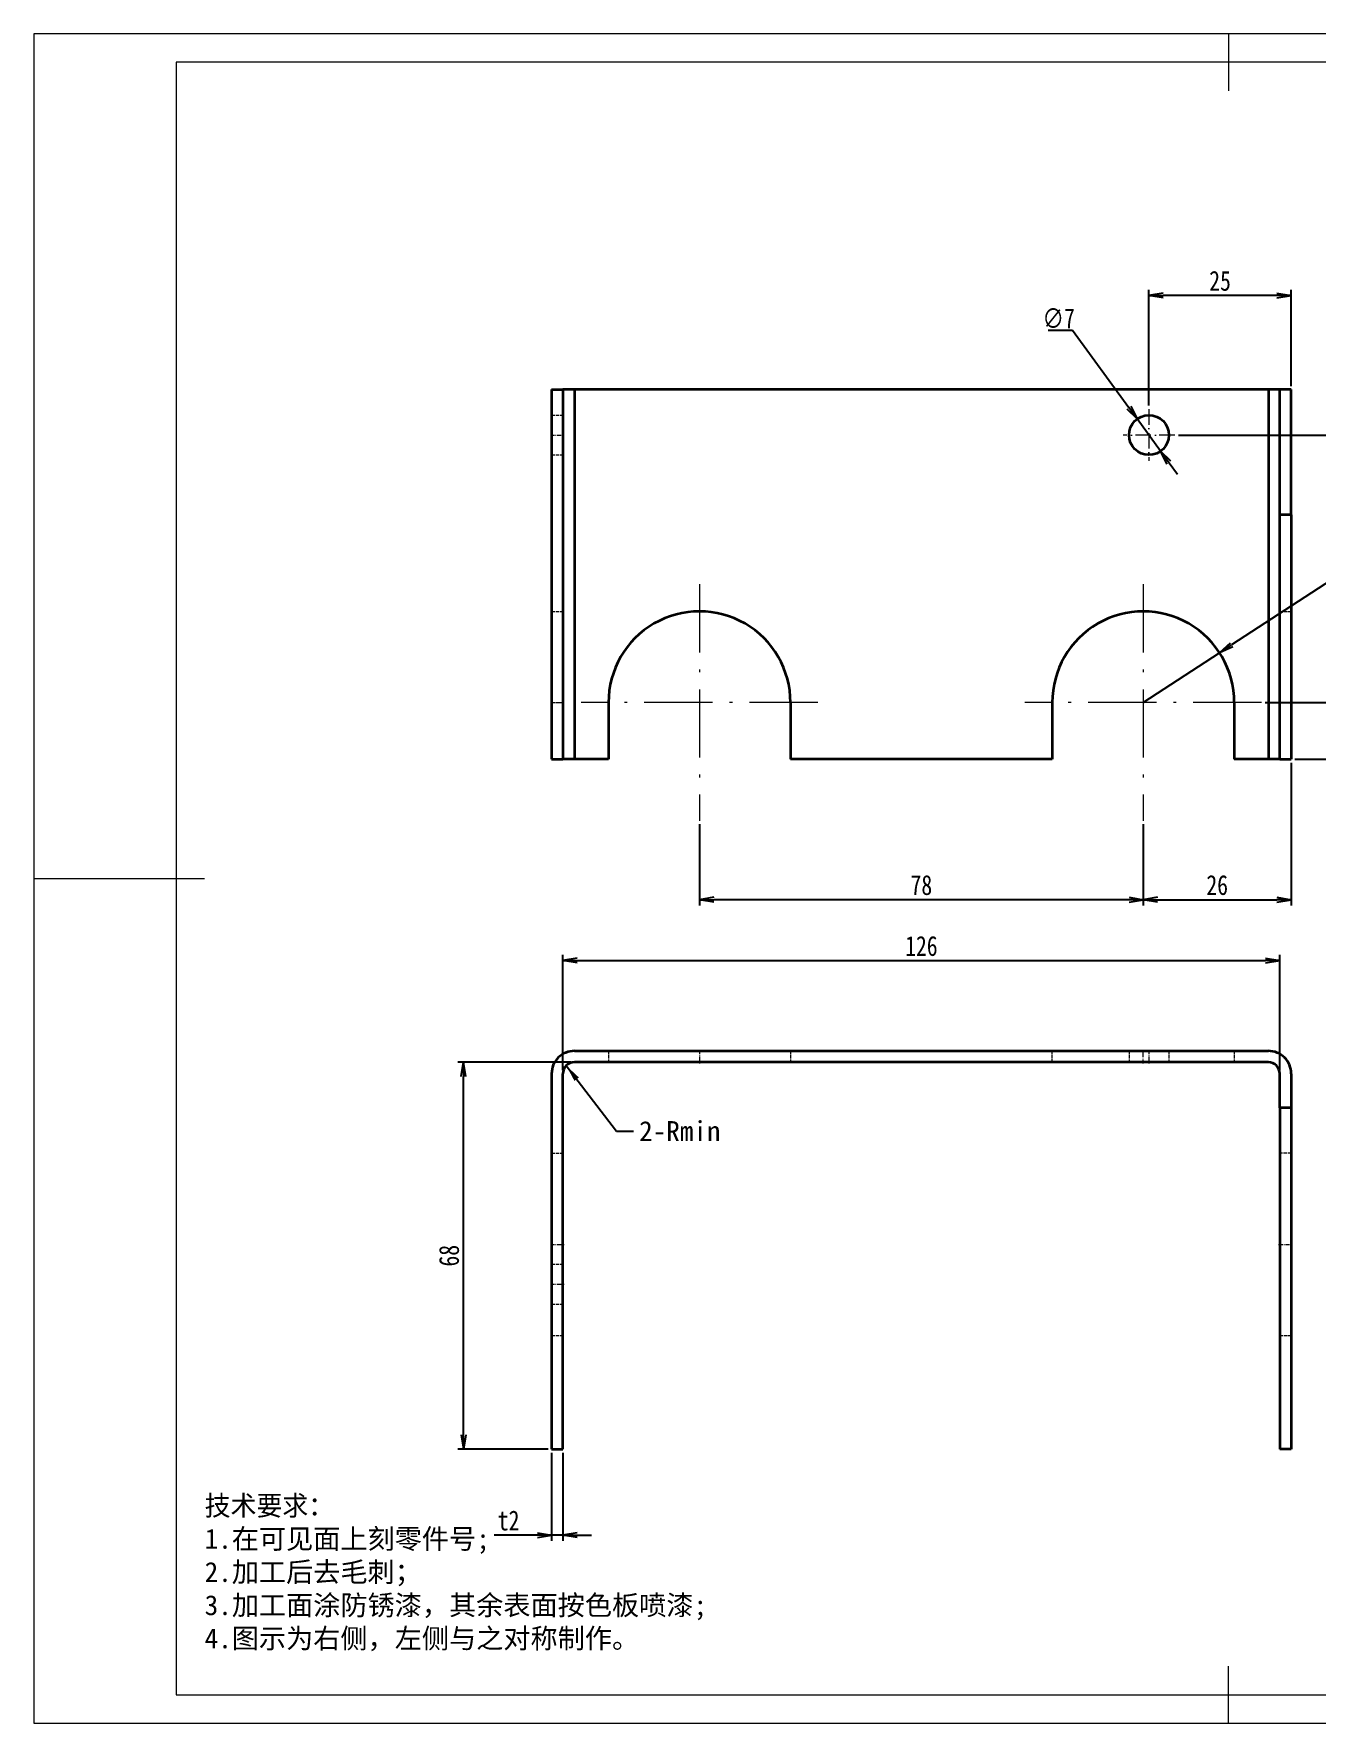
# Model space of a CAD drawing. Header units: millimetres. Extents: x -15766 to 80009, y -9701 to 15159.
# Drawn here: x -10698.7 to -10473.3, y 11134.1 to 11431.1 of the extents above; entities that cross this region are included whole.
import ezdxf

# ---------------------------------------------------------------- set-up
doc = ezdxf.new("R2010")
doc.units = ezdxf.units.MM
for name, pattern in [('CENTER-HOKUTO_1', [16, 13, -1, 1, -1]), ('DASHDOT', [18.5, 12, -3, 0.5, -3]), ('DASHED', [15, 12, -3]), ('HIDDEN-HOKUTO_1', [2, 1, -1])]:
    doc.linetypes.add(name, pattern=pattern)
doc.layers.get('DEFPOINTS').update_dxf_attribs({"lineweight": 18})
for name, color, linetype, lineweight in [('AM_7', 2, 'CENTER-HOKUTO_1', 18), ('AM_HID', 1, 'HIDDEN-HOKUTO_1', 18), ('AM_VIS', 7, 'Continuous', 18), ('CDRAFT0', 7, 'Continuous', 18), ('DIM', 253, 'Continuous', 20), ('title_frame', 7, 'Continuous', 18), ('word_dim', 9, 'Continuous', 18), ('粗实线层_1', 7, 'Continuous', 15)]:
    doc.layers.add(name, color=color, linetype=linetype, lineweight=lineweight)
doc.styles.add('DIM', font='', dxfattribs={"width": 0.8})
doc.styles.get('DIM').set_extended_font_data('NSimSun')
doc.dimstyles.new('1-1', dxfattribs={"dimtxt": 3.5, "dimasz": 3, "dimexe": 1, "dimexo": 0, "dimgap": 1, "dimtad": 1, "dimdsep": 46, "dimtxsty": 'DIM', "dimblk": '_CAXARROW', "dimcen": 0, "dimdle": 6, "dimclrd": 256, "dimclre": 256, "dimclrt": 3, "dimazin": 2, "dimtfac": 0.707107, "dimtmove": 0, "dimatfit": 3, "dimfxl": 0, "dimfrac": 2, "dimtolj": 1, "dimarcsym": 0})
doc.dimstyles.new('1-1$0', dxfattribs={"dimtxt": 3.5, "dimasz": 2.5, "dimexe": 1, "dimexo": 0.625, "dimgap": 0.8, "dimtad": 1, "dimdsep": 46, "dimtxsty": 'DIM', "dimblk": 'OPEN', "dimcen": 0, "dimdle": 5, "dimclrd": 256, "dimclre": 256, "dimclrt": 3, "dimazin": 3, "dimtfac": 0.5, "dimtmove": 0, "dimatfit": 3, "dimldrblk": 'OPEN', "dimfxl": 0, "dimtolj": 1, "dimarcsym": 0})
doc.dimstyles.new('1-1$3', dxfattribs={"dimtxt": 3.5, "dimasz": 2.5, "dimexe": 1, "dimexo": 0.625, "dimgap": 0.3, "dimtad": 1, "dimtih": 1, "dimtoh": 1, "dimdsep": 46, "dimtxsty": 'DIM', "dimblk": 'OPEN', "dimcen": 0, "dimdle": 5, "dimclrd": 256, "dimclre": 256, "dimclrt": 3, "dimazin": 3, "dimtfac": 0.5, "dimtmove": 0, "dimatfit": 3, "dimldrblk": 'OPEN', "dimfxl": 0, "dimtolj": 1, "dimarcsym": 0})
doc.dimstyles.new('1-1$4', dxfattribs={"dimtxt": 3.5, "dimasz": 2.5, "dimexe": 1, "dimexo": 0.625, "dimgap": 0.8, "dimtad": 1, "dimtih": 1, "dimtoh": 1, "dimzin": 12, "dimdsep": 46, "dimtxsty": 'DIM', "dimblk": 'OPEN', "dimcen": 0, "dimdle": 5, "dimclrd": 256, "dimclre": 256, "dimclrt": 3, "dimazin": 3, "dimtfac": 0.5, "dimtmove": 0, "dimatfit": 3, "dimldrblk": 'OPEN', "dimfxl": 0, "dimtolj": 1, "dimarcsym": 0})

# ---------------------------------------------------------------- blocks, each defined once
blk = doc.blocks.new('*X3')
at = {"layer": 'CDRAFT0'}
for p, q in [((420, 297), (0, 297)), ((0, 297), (0, 0)), ((0, 0), (420, 0))]:
    blk.add_line(p, q, dxfattribs=at)
at = {"layer": '粗实线层_1'}
for p, q in [((210, 297), (210, 287)), ((415, 292), (25, 292)), ((25, 292), (25, 5)), ((0, 148.5), (30, 148.5)), ((210, 0), (210, 10)), ((25, 5), (415, 5))]:
    blk.add_line(p, q, dxfattribs=at)
blk = doc.blocks.new('_OPEN')
at = {"color": 0, "linetype": 'ByBlock', "lineweight": -2}
for p, q in [((-1, 0.166667), (0, 0)), ((-1, -0.166667), (0, 0)), ((0, 0), (-1, 0))]:
    blk.add_line(p, q, dxfattribs=at)
blk = doc.blocks.new('*D69')
at = {"layer": 'DEFPOINTS', "color": 0, "transparency": 16777216}
for p in [(-10623.18, 11250.29), (-10603.72, 11250.29), (-10607.72, 11182.29)]:
    blk.add_point(p, dxfattribs=at)
at = {"layer": 'DIM', "linetype": 'Continuous', "lineweight": -2, "transparency": 16777216}
for p, q in [((-10604.34, 11250.29), (-10624.18, 11250.29)), ((-10623.18, 11184.79), (-10623.18, 11247.79)), ((-10608.34, 11182.29), (-10624.18, 11182.29))]:
    blk.add_line(p, q, dxfattribs=at)
at = {"layer": 'DIM', "lineweight": -2, "transparency": 16777216, "xscale": 2.5, "yscale": 2.5, "zscale": 2.5}
for p, rotation in [((-10623.18, 11250.29), 90), ((-10623.18, 11182.29), 270)]:
    blk.add_blockref('_OPEN', p, dxfattribs=dict(at, rotation=rotation))
at = {"layer": 'DIM', "color": 3, "transparency": 16777216, "insert": (-10625.73, 11216.29), "char_height": 3.5, "attachment_point": 5, "rotation": 90, "style": 'DIM'}
blk.add_mtext('\\A1;68', dxfattribs=at)
blk = doc.blocks.new('*D70')
at = {"layer": 'DEFPOINTS', "color": 0, "transparency": 16777216}
for p in [(-10479.72, 11268.17), (-10605.72, 11248.29), (-10479.72, 11248.29)]:
    blk.add_point(p, dxfattribs=at)
at = {"layer": 'DIM', "linetype": 'Continuous', "lineweight": -2, "transparency": 16777216}
for p, q in [((-10605.72, 11248.91), (-10605.72, 11269.17)), ((-10479.72, 11248.91), (-10479.72, 11269.17)), ((-10603.22, 11268.17), (-10482.22, 11268.17))]:
    blk.add_line(p, q, dxfattribs=at)
at = {"layer": 'DIM', "lineweight": -2, "transparency": 16777216, "xscale": 2.5, "yscale": 2.5, "zscale": 2.5, "rotation": 180}
blk.add_blockref('_OPEN', (-10605.72, 11268.17), dxfattribs=at)
at = {"layer": 'DIM', "lineweight": -2, "transparency": 16777216, "xscale": 2.5, "yscale": 2.5, "zscale": 2.5}
blk.add_blockref('_OPEN', (-10479.72, 11268.17), dxfattribs=at)
at = {"layer": 'DIM', "color": 3, "transparency": 16777216, "insert": (-10542.72, 11270.72), "char_height": 3.5, "attachment_point": 5, "style": 'DIM'}
blk.add_mtext('\\A1;126', dxfattribs=at)
blk = doc.blocks.new('*D71')
at = {"layer": 'DEFPOINTS', "color": 0, "transparency": 16777216}
for p in [(-10607.72, 11182.29), (-10605.72, 11182.29), (-10605.72, 11167.17)]:
    blk.add_point(p, dxfattribs=at)
at = {"layer": 'DIM', "linetype": 'Continuous', "lineweight": -2, "transparency": 16777216}
for p, q in [((-10607.72, 11181.66), (-10607.72, 11166.17)), ((-10605.72, 11181.66), (-10605.72, 11166.17)), ((-10610.22, 11167.17), (-10617.81, 11167.17)), ((-10605.72, 11167.17), (-10607.72, 11167.17)), ((-10603.22, 11167.17), (-10600.72, 11167.17))]:
    blk.add_line(p, q, dxfattribs=at)
at = {"layer": 'DIM', "lineweight": -2, "transparency": 16777216, "xscale": 2.5, "yscale": 2.5, "zscale": 2.5}
blk.add_blockref('_OPEN', (-10607.72, 11167.17), dxfattribs=at)
at = {"layer": 'DIM', "lineweight": -2, "transparency": 16777216, "xscale": 2.5, "yscale": 2.5, "zscale": 2.5, "rotation": 180}
blk.add_blockref('_OPEN', (-10605.72, 11167.17), dxfattribs=at)
at = {"layer": 'DIM', "color": 3, "transparency": 16777216, "insert": (-10615.27, 11169.72), "char_height": 3.5, "attachment_point": 5, "style": 'DIM'}
blk.add_mtext('\\A1;t2', dxfattribs=at)
blk = doc.blocks.new('_CAXARROW')
blk.add_hatch(color=0).paths.add_polyline_path([(0, 0), (-1, 0.125), (-1, -0.125)], flags=0)
blk = doc.blocks.new('*D79')
at = {"layer": 'DEFPOINTS', "color": 0, "transparency": 16777216}
for p in [(-10477.72, 11303.56), (-10503.72, 11292.76), (-10477.72, 11278.88)]:
    blk.add_point(p, dxfattribs=at)
at = {"layer": 'DIM', "linetype": 'Continuous', "lineweight": -2, "transparency": 16777216}
for p, q in [((-10477.72, 11302.93), (-10477.72, 11277.88)), ((-10503.72, 11292.13), (-10503.72, 11277.88)), ((-10501.22, 11278.88), (-10480.22, 11278.88))]:
    blk.add_line(p, q, dxfattribs=at)
at = {"layer": 'DIM', "lineweight": -2, "transparency": 16777216, "xscale": 2.5, "yscale": 2.5, "zscale": 2.5, "rotation": 180}
blk.add_blockref('_OPEN', (-10503.72, 11278.88), dxfattribs=at)
at = {"layer": 'DIM', "lineweight": -2, "transparency": 16777216, "xscale": 2.5, "yscale": 2.5, "zscale": 2.5}
blk.add_blockref('_OPEN', (-10477.72, 11278.88), dxfattribs=at)
at = {"layer": 'DIM', "color": 3, "transparency": 16777216, "insert": (-10490.72, 11281.43), "char_height": 3.5, "attachment_point": 5, "style": 'DIM'}
blk.add_mtext('\\A1;26', dxfattribs=at)
blk = doc.blocks.new('*D80')
at = {"layer": 'DEFPOINTS', "color": 0, "transparency": 16777216}
for p in [(-10581.72, 11292.76), (-10503.72, 11292.76), (-10581.72, 11278.88)]:
    blk.add_point(p, dxfattribs=at)
at = {"layer": 'DIM', "linetype": 'Continuous', "lineweight": -2, "transparency": 16777216}
for p, q in [((-10581.72, 11292.13), (-10581.72, 11277.88)), ((-10503.72, 11292.13), (-10503.72, 11277.88)), ((-10506.22, 11278.88), (-10579.22, 11278.88))]:
    blk.add_line(p, q, dxfattribs=at)
at = {"layer": 'DIM', "lineweight": -2, "transparency": 16777216, "xscale": 2.5, "yscale": 2.5, "zscale": 2.5, "rotation": 180}
blk.add_blockref('_OPEN', (-10581.72, 11278.88), dxfattribs=at)
at = {"layer": 'DIM', "lineweight": -2, "transparency": 16777216, "xscale": 2.5, "yscale": 2.5, "zscale": 2.5}
blk.add_blockref('_OPEN', (-10503.72, 11278.88), dxfattribs=at)
at = {"layer": 'DIM', "color": 3, "transparency": 16777216, "insert": (-10542.72, 11281.43), "char_height": 3.5, "attachment_point": 5, "style": 'DIM'}
blk.add_mtext('\\A1;78', dxfattribs=at)
blk = doc.blocks.new('*D81')
at = {"layer": 'DEFPOINTS', "color": 0, "transparency": 16777216}
for p in [(-10482.92, 11313.56), (-10459.29, 11313.56), (-10477.72, 11303.56)]:
    blk.add_point(p, dxfattribs=at)
at = {"layer": 'DIM', "linetype": 'Continuous', "lineweight": -2, "transparency": 16777216}
for p, q in [((-10482.29, 11313.56), (-10458.29, 11313.56)), ((-10459.29, 11306.06), (-10459.29, 11311.06)), ((-10477.09, 11303.56), (-10458.29, 11303.56))]:
    blk.add_line(p, q, dxfattribs=at)
at = {"layer": 'DIM', "lineweight": -2, "transparency": 16777216, "xscale": 2.5, "yscale": 2.5, "zscale": 2.5}
for p, rotation in [((-10459.29, 11313.56), 90), ((-10459.29, 11303.56), 270)]:
    blk.add_blockref('_OPEN', p, dxfattribs=dict(at, rotation=rotation))
at = {"layer": 'DIM', "color": 3, "transparency": 16777216, "insert": (-10461.84, 11308.56), "char_height": 3.5, "attachment_point": 5, "rotation": 90, "style": 'DIM'}
blk.add_mtext('\\A1;10', dxfattribs=at)
blk = doc.blocks.new('*D82')
at = {"layer": 'DEFPOINTS', "color": 0, "transparency": 16777216}
for p in [(-10490.31, 11322.29), (-10503.72, 11313.56)]:
    blk.add_point(p, dxfattribs=at)
at = {"layer": 'DIM', "linetype": 'Continuous', "lineweight": -2, "transparency": 16777216}
for p, q in [((-10468.29, 11336.64), (-10488.22, 11323.66)), ((-10457.91, 11336.64), (-10468.29, 11336.64)), ((-10503.72, 11313.56), (-10490.31, 11322.29))]:
    blk.add_line(p, q, dxfattribs=at)
at = {"layer": 'DIM', "lineweight": -2, "transparency": 16777216, "xscale": 2.5, "yscale": 2.5, "zscale": 2.5, "rotation": 213.0849676556087}
blk.add_blockref('_OPEN', (-10490.31, 11322.29), dxfattribs=at)
at = {"layer": 'DIM', "color": 3, "transparency": 16777216, "insert": (-10462.69, 11339.19), "char_height": 3.5, "attachment_point": 5, "style": 'DIM'}
blk.add_mtext('\\A1;2-R16', dxfattribs=at)
blk = doc.blocks.new('*D83')
at = {"layer": 'DEFPOINTS', "color": 0, "transparency": 16777216}
for p in [(-10502.72, 11385.1), (-10477.72, 11368.56), (-10502.72, 11365.11)]:
    blk.add_point(p, dxfattribs=at)
at = {"layer": 'DIM', "linetype": 'Continuous', "lineweight": -2, "transparency": 16777216}
for p, q in [((-10502.72, 11365.73), (-10502.72, 11386.1)), ((-10480.22, 11385.1), (-10500.22, 11385.1)), ((-10477.72, 11369.18), (-10477.72, 11386.1))]:
    blk.add_line(p, q, dxfattribs=at)
at = {"layer": 'DIM', "lineweight": -2, "transparency": 16777216, "xscale": 2.5, "yscale": 2.5, "zscale": 2.5, "rotation": 180}
blk.add_blockref('_OPEN', (-10502.72, 11385.1), dxfattribs=at)
at = {"layer": 'DIM', "lineweight": -2, "transparency": 16777216, "xscale": 2.5, "yscale": 2.5, "zscale": 2.5}
blk.add_blockref('_OPEN', (-10477.72, 11385.1), dxfattribs=at)
at = {"layer": 'DIM', "color": 3, "transparency": 16777216, "insert": (-10490.22, 11387.65), "char_height": 3.5, "attachment_point": 5, "style": 'DIM'}
blk.add_mtext('\\A1;25', dxfattribs=at)
blk = doc.blocks.new('*D84')
at = {"layer": 'DEFPOINTS', "color": 0, "transparency": 16777216}
for p in [(-10498.17, 11360.56), (-10477.09, 11303.56), (-10448.7, 11303.56)]:
    blk.add_point(p, dxfattribs=at)
at = {"layer": 'DIM', "linetype": 'Continuous', "lineweight": -2, "transparency": 16777216}
for p, q in [((-10497.54, 11360.56), (-10447.7, 11360.56)), ((-10448.7, 11358.06), (-10448.7, 11306.06)), ((-10476.47, 11303.56), (-10447.7, 11303.56))]:
    blk.add_line(p, q, dxfattribs=at)
at = {"layer": 'DIM', "lineweight": -2, "transparency": 16777216, "xscale": 2.5, "yscale": 2.5, "zscale": 2.5}
for p, rotation in [((-10448.7, 11360.56), 90), ((-10448.7, 11303.56), 270)]:
    blk.add_blockref('_OPEN', p, dxfattribs=dict(at, rotation=rotation))
at = {"layer": 'DIM', "color": 3, "transparency": 16777216, "insert": (-10451.25, 11332.06), "char_height": 3.5, "attachment_point": 5, "rotation": 90, "style": 'DIM'}
blk.add_mtext('\\A1;57', dxfattribs=at)
blk = doc.blocks.new('*D85')
at = {"layer": 'DEFPOINTS', "color": 0, "transparency": 16777216}
for p in [(-10504.78, 11363.39), (-10500.66, 11357.73)]:
    blk.add_point(p, dxfattribs=at)
at = {"layer": 'DIM', "linetype": 'Continuous', "lineweight": -2, "transparency": 16777216}
for p, q in [((-10520.44, 11379.03), (-10516.14, 11379.03)), ((-10516.14, 11379.03), (-10506.25, 11365.41)), ((-10500.66, 11357.73), (-10504.78, 11363.39)), ((-10499.19, 11355.7), (-10497.72, 11353.68))]:
    blk.add_line(p, q, dxfattribs=at)
at = {"layer": 'DIM', "lineweight": -2, "transparency": 16777216, "xscale": 2.5, "yscale": 2.5, "zscale": 2.5}
for p, rotation in [((-10504.78, 11363.39), 305.9973153465708), ((-10500.66, 11357.73), 125.9973153465707)]:
    blk.add_blockref('_OPEN', p, dxfattribs=dict(at, rotation=rotation))
at = {"layer": 'DIM', "color": 3, "transparency": 16777216, "insert": (-10518.59, 11381.08), "char_height": 3.5, "attachment_point": 5, "style": 'DIM'}
blk.add_mtext('\\A1;∅7', dxfattribs=at)

msp = doc.modelspace()

# ---------------------------------------------------------------- linework, layer by layer
at = {"layer": 'AM_7', "linetype": 'DASHDOT', "lineweight": 13, "ltscale": 0.227499}
msp.add_line((-10502.71871, 11365.10864), (-10502.71871, 11356.00866), dxfattribs=at)
at = {"layer": 'AM_7', "linetype": 'DASHDOT', "lineweight": 13, "ltscale": 0.06001}
for p, q in [((-10607.91891, 11360.55865), (-10605.51852, 11360.55865)), ((-10607.91891, 11313.55865), (-10605.51852, 11313.55865)), ((-10581.71871, 11252.48992), (-10581.71871, 11250.08953)), ((-10502.71871, 11252.48992), (-10502.71871, 11250.08953)), ((-10607.91891, 11218.28997), (-10605.51852, 11218.28997)), ((-10479.91891, 11218.28997), (-10477.51852, 11218.28997)), ((-10607.91891, 11211.28997), (-10605.51852, 11211.28997))]:
    msp.add_line(p, q, dxfattribs=at)
at = {"layer": 'AM_7', "linetype": 'DASHDOT', "lineweight": 13, "ltscale": 0.22749}
msp.add_line((-10498.16891, 11360.55865), (-10507.26852, 11360.55865), dxfattribs=at)
at = {"layer": 'AM_7', "linetype": 'DASHDOT', "lineweight": 13}
for p, q in [((-10581.71871, 11334.35864), (-10581.71871, 11292.75866)), ((-10503.71871, 11334.35864), (-10503.71871, 11292.75866)), ((-10560.91891, 11313.55865), (-10602.51852, 11313.55865)), ((-10482.91891, 11313.55865), (-10524.51852, 11313.55865))]:
    msp.add_line(p, q, dxfattribs=at)
at = {"layer": 'AM_7', "linetype": 'DASHDOT', "lineweight": 13, "ltscale": 0.059998}
msp.add_line((-10503.71871, 11250.09002), (-10503.71871, 11252.48992), dxfattribs=at)
at = {"layer": 'AM_HID', "linetype": 'DASHED', "lineweight": 13}
for p, q in [((-10603.71871, 11368.55865), (-10603.71871, 11303.55865)), ((-10481.71871, 11346.55865), (-10481.71871, 11368.55865)), ((-10481.71871, 11346.55865), (-10481.71871, 11303.55865))]:
    msp.add_line(p, q, dxfattribs=at)
at = {"layer": 'AM_HID', "linetype": 'DASHED', "lineweight": 13, "ltscale": 0.05}
for p, q in [((-10607.71871, 11364.05865), (-10605.71871, 11364.05865)), ((-10607.71871, 11357.05865), (-10605.71871, 11357.05865)), ((-10607.71871, 11329.55865), (-10605.71871, 11329.55865)), ((-10479.71871, 11329.55865), (-10477.71871, 11329.55865)), ((-10607.71871, 11313.55865), (-10605.71871, 11313.55865)), ((-10607.71871, 11313.55865), (-10605.71871, 11313.55865)), ((-10477.71871, 11313.55865), (-10479.71871, 11313.55865)), ((-10479.71871, 11313.55865), (-10477.71871, 11313.55865)), ((-10597.71871, 11252.28997), (-10597.71871, 11250.28997)), ((-10565.71871, 11252.28997), (-10565.71871, 11250.28997)), ((-10519.71871, 11250.28997), (-10519.71871, 11252.28997)), ((-10506.21871, 11252.28997), (-10506.21871, 11250.28997)), ((-10499.21871, 11252.28997), (-10499.21871, 11250.28997)), ((-10487.71871, 11252.28997), (-10487.71871, 11250.28997)), ((-10607.71871, 11234.28997), (-10605.71871, 11234.28997)), ((-10477.71871, 11234.28997), (-10479.71871, 11234.28997)), ((-10607.71871, 11214.78997), (-10605.71871, 11214.78997)), ((-10607.71871, 11207.78997), (-10605.71871, 11207.78997)), ((-10607.71871, 11202.28997), (-10605.71871, 11202.28997)), ((-10479.71871, 11202.28997), (-10477.71871, 11202.28997))]:
    msp.add_line(p, q, dxfattribs=at)
at = {"layer": 'AM_VIS', "lineweight": 35}
for p, q in [((-10607.71871, 11368.55865), (-10607.71871, 11303.55865)), ((-10605.71871, 11368.55865), (-10605.71871, 11303.55865)), ((-10603.71871, 11368.55865), (-10603.71871, 11303.55865)), ((-10481.71871, 11368.55865), (-10603.71871, 11368.55865)), ((-10481.71871, 11368.55865), (-10481.71871, 11303.55865)), ((-10479.71871, 11346.55865), (-10479.71871, 11368.55865)), ((-10477.71871, 11346.55865), (-10477.71871, 11368.55865)), ((-10479.71871, 11303.55865), (-10479.71871, 11346.55865)), ((-10477.71871, 11346.55865), (-10477.71871, 11303.55865)), ((-10519.71871, 11303.55865), (-10565.71871, 11303.55865)), ((-10603.71871, 11252.28997), (-10481.71871, 11252.28997)), ((-10607.71871, 11248.28997), (-10607.71871, 11182.28997)), ((-10605.71871, 11182.28997), (-10605.71871, 11248.28997)), ((-10481.71871, 11250.28997), (-10603.71871, 11250.28997)), ((-10479.71871, 11242.28997), (-10479.71871, 11182.28997)), ((-10477.71871, 11242.28997), (-10477.71871, 11182.28997))]:
    msp.add_line(p, q, dxfattribs=at)
at = {"layer": 'AM_VIS', "lineweight": 35, "ltscale": 0.05}
for p, q in [((-10607.71871, 11368.55865), (-10605.71871, 11368.55865)), ((-10603.71871, 11368.55865), (-10605.71871, 11368.55865)), ((-10479.71871, 11368.55865), (-10481.71871, 11368.55865)), ((-10477.71871, 11368.55865), (-10479.71871, 11368.55865)), ((-10477.71871, 11346.55865), (-10479.71871, 11346.55865)), ((-10607.71871, 11303.55865), (-10605.71871, 11303.55865)), ((-10479.71871, 11303.55865), (-10477.71871, 11303.55865)), ((-10477.71871, 11242.28997), (-10479.71871, 11242.28997)), ((-10607.71871, 11182.28997), (-10605.71871, 11182.28997)), ((-10477.71871, 11182.28997), (-10479.71871, 11182.28997))]:
    msp.add_line(p, q, dxfattribs=at)
at = {"layer": 'AM_VIS', "lineweight": 35, "ltscale": 0.25}
for p, q in [((-10597.71871, 11313.55865), (-10597.71871, 11303.55865)), ((-10565.71871, 11313.55865), (-10565.71871, 11303.55865)), ((-10519.71871, 11313.55865), (-10519.71871, 11303.55865)), ((-10487.71871, 11313.55865), (-10487.71871, 11303.55865))]:
    msp.add_line(p, q, dxfattribs=at)
at = {"layer": 'AM_VIS', "lineweight": 35, "ltscale": 0.014648}
for p, q in [((-10605.13278, 11303.55865), (-10605.71871, 11303.55865)), ((-10479.71871, 11303.55865), (-10480.30465, 11303.55865))]:
    msp.add_line(p, q, dxfattribs=at)
at = {"layer": 'AM_VIS', "lineweight": 35, "ltscale": 0.035352}
for p, q in [((-10603.71871, 11303.55865), (-10605.13278, 11303.55865)), ((-10480.30465, 11303.55865), (-10481.71871, 11303.55865))]:
    msp.add_line(p, q, dxfattribs=at)
at = {"layer": 'AM_VIS', "lineweight": 35, "ltscale": 0.15}
for p, q in [((-10597.71871, 11303.55865), (-10603.71871, 11303.55865)), ((-10481.71871, 11303.55865), (-10487.71871, 11303.55865)), ((-10479.71871, 11242.28997), (-10479.71871, 11248.28997)), ((-10477.71871, 11248.28997), (-10477.71871, 11242.28997))]:
    msp.add_line(p, q, dxfattribs=at)
at = {"layer": 'AM_VIS', "lineweight": 35}
msp.add_circle((-10502.71871, 11360.55865), 3.5, dxfattribs=at)
for centre, radius, start, end in [((-10581.71871, 11313.55865), 16, 0, 180.000005), ((-10503.71871, 11313.55865), 16, 0, 180.000005), ((-10603.71871, 11248.28997), 4, 90.0000025, 180.000005), ((-10481.71871, 11248.28997), 4, 0, 90.0000025), ((-10603.71871, 11248.28997), 2, 90.0000025, 179.999995), ((-10481.71871, 11248.28997), 2, 0, 90.0000025)]:
    msp.add_arc(centre, radius, start, end, dxfattribs=at)

# ---------------------------------------------------------------- block references
at = {"layer": 'title_frame'}
msp.add_blockref('*X3', (-10698.73078, 11134.10436), dxfattribs=at)

# ---------------------------------------------------------------- texts
at = {"layer": 'DIM', "color": 3, "insert": (-10592.32496, 11239.94927), "char_height": 3.5, "attachment_point": 1}
msp.add_mtext('\\A1;2-Rmin', dxfattribs=at)
at = {"layer": 'word_dim', "linetype": 'Continuous', "ltscale": 4, "insert": (-10668.6964, 11174.10988), "char_height": 3.5, "width": 139.6035818, "attachment_point": 1}
msp.add_mtext('{\\C3;技术要求：\\P\\fNSimSun|b0|i0|c134|p49;1\\fSimSun|b0|i0|c134|p49;.在可见面上刻零件号;\\P2.加工后去毛刺；\\P3.加工面涂防锈漆，其余表面按色板喷漆;\\P\\fNSimSun|b0|i0|c134|p49;4\\fSimSun|b0|i0|c134|p49;.图示为右侧，左侧与之对称制作。\\P         }', dxfattribs=at)

# ---------------------------------------------------------------- dimensions: what is measured, and where the dimension line sits
at = {"layer": 'DIM'}
for base, p1, p2, picture, middle in [((-10502.71871, 11385.09581), (-10477.71871, 11368.55865), (-10502.71871, 11365.10864), '*D83', (-10490.21871, 11387.64581)), ((-10477.71871, 11278.87967), (-10503.71871, 11292.75866), (-10477.71871, 11303.55865), '*D79', (-10490.71871, 11281.42967)), ((-10581.71871, 11278.87967), (-10503.71871, 11292.75866), (-10581.71871, 11292.75866), '*D80', (-10542.71871, 11281.42967)), ((-10479.71871, 11268.16593), (-10605.71871, 11248.28997), (-10479.71871, 11248.28997), '*D70', (-10542.71871, 11270.71593))]:
    dim = msp.add_linear_dim(base=base, p1=p1, p2=p2, dimstyle='1-1$0', dxfattribs=at)
    dim.commit()
    dim.dimension.update_dxf_attribs({"geometry": picture, "text_midpoint": middle})
dim = msp.add_diameter_dim_2p(p1=(-10500.6616, 11357.72699), p2=(-10504.77583, 11363.39031), dimstyle='1-1$3', dxfattribs=at)
dim.commit()
dim.dimension.update_dxf_attribs({"geometry": '*D85', "text_midpoint": (-10518.58711, 11379.02866), "dimtype": 163})
for base, p1, p2, picture, middle in [((-10448.69808, 11303.55865), (-10498.16891, 11360.55865), (-10477.09371, 11303.55865), '*D84', (-10451.24808, 11332.05865)), ((-10459.28614, 11313.55865), (-10477.71871, 11303.55865), (-10482.91891, 11313.55865), '*D81', (-10461.83614, 11308.55865)), ((-10623.17882, 11250.28997), (-10607.71871, 11182.28997), (-10603.71871, 11250.28997), '*D69', (-10625.72882, 11216.28997))]:
    dim = msp.add_linear_dim(base=base, p1=p1, p2=p2, angle=90, dimstyle='1-1$0', dxfattribs=at)
    dim.commit()
    dim.dimension.update_dxf_attribs({"geometry": picture, "text_midpoint": middle})
dim = msp.add_radius_dim(center=(-10503.71871, 11313.55865), mpoint=(-10490.31292, 11322.29276), text='2-<>', dimstyle='1-1$4', dxfattribs=at)
dim.commit()
dim.dimension.update_dxf_attribs({"geometry": '*D82', "text_midpoint": (-10462.68607, 11336.6422), "dimtype": 164})
dim = msp.add_linear_dim(base=(-10605.71871, 11167.16582), p1=(-10607.71871, 11182.28997), p2=(-10605.71871, 11182.28997), dimstyle='1-1$0', override={"dimpost": 't<>'}, dxfattribs=at)
dim.commit()
dim.dimension.update_dxf_attribs({"geometry": '*D71', "text_midpoint": (-10615.27067, 11167.16582), "dimtype": 160})

# ---------------------------------------------------------------- leaders
at = {"layer": 'DIM', "annotation_type": 0, "has_hookline": 1, "hookline_direction": 0, "text_width": 17.5}
msp.add_leader([(-10605.13293, 11249.70419), (-10596.32496, 11238.19927), (-10593.32496, 11238.19927)], dimstyle='1-1', override={"dimgap": 1, "dimtad": 0}, dxfattribs=at)

doc.saveas('drawing.dxf')
